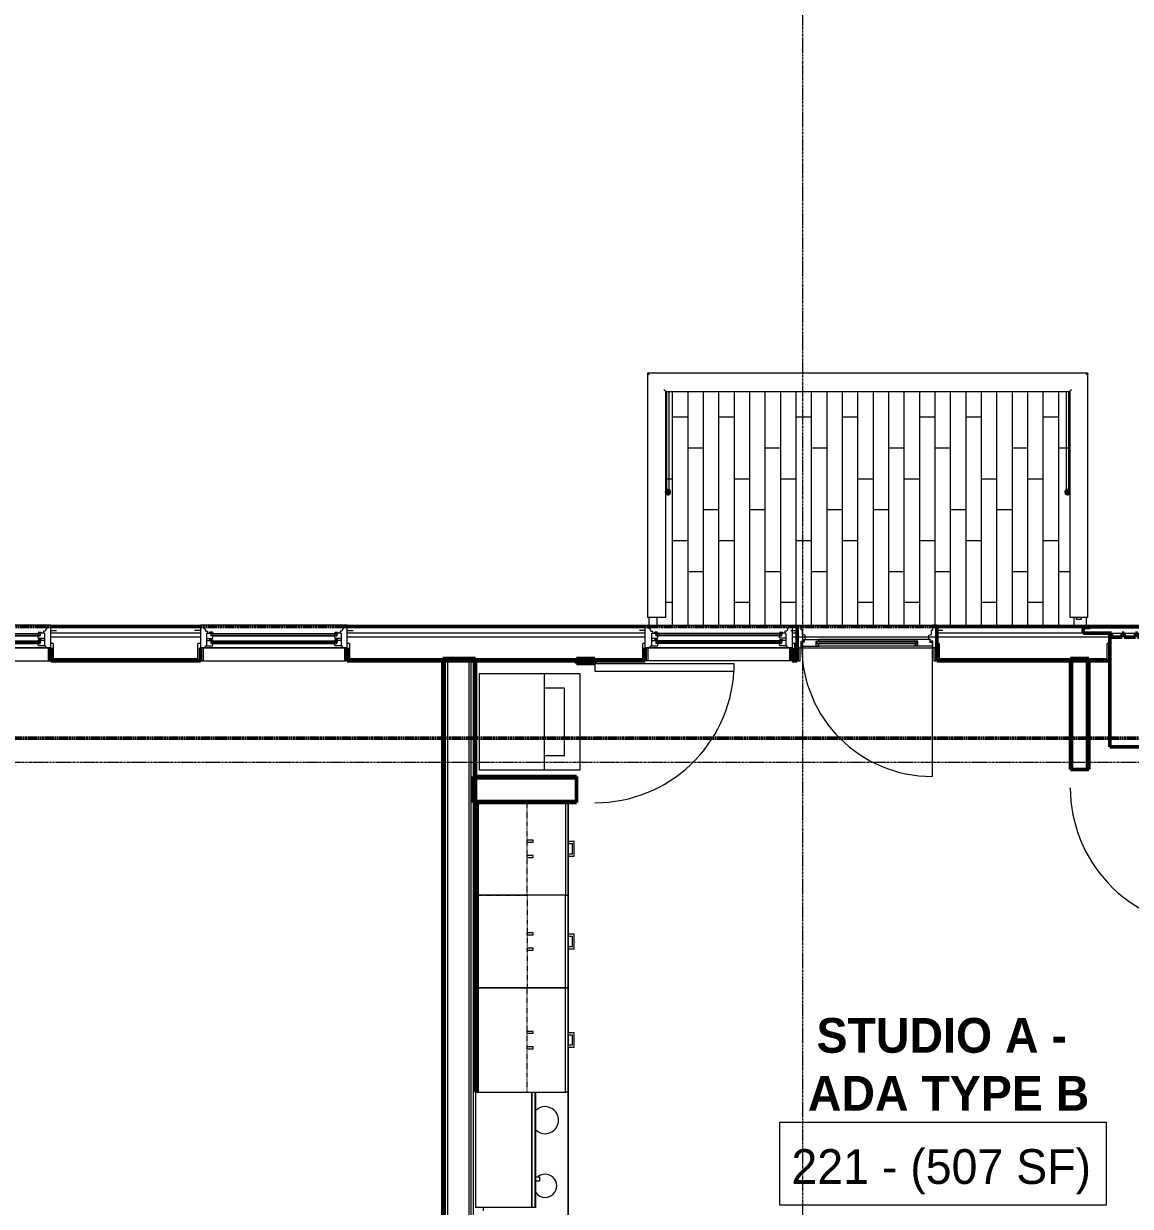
# Model space of a CAD drawing. Header units: inches. Extents: x -4218 to -1830, y 9767 to 12426.
# Drawn here: x -3029.1 to -2742.5, y 10701.2 to 11007.5 of the extents above; entities that cross this region are included whole.
import ezdxf

# ---------------------------------------------------------------- set-up
doc = ezdxf.new("R2010")
doc.units = ezdxf.units.IN
doc.header["$MEASUREMENT"] = 0
for name, pattern in [('Dash', [0.25, 0.125, -0.125]), ('Dash 1_16_', [0.125, 0.0625, -0.0625]), ('Grid Line 1_2_', [0.875, 0.5, -0.125, 0.125, -0.125])]:
    doc.linetypes.add(name, pattern=pattern)
for name, color, linetype, lineweight in [('0-1', 7, 'Continuous', 5), ('0-2', 252, 'Continuous', 9), ('A-AREA-IDEN', 2, 'Continuous', 9), ('A-DOOR-1', 10, 'Continuous', 9), ('A-DOOR-2', 50, 'Continuous', 20), ('A-DOOR-4', 31, 'Continuous', 9), ('A-DOOR-5', 31, 'Continuous', 20), ('A-DOOR-FRAM', 31, 'Continuous', 20), ('A-DOOR-FRAM-2', 31, 'Continuous', 9), ('A-DOOR-GLAZ', 31, 'Continuous', 9), ('A-FLOR-4', 192, 'Continuous', 9), ('A-FLOR-HRAL', 11, 'Continuous', 9), ('A-FLOR-PATT-1', 9, 'Continuous', 9), ('A-GENM', 5, 'Continuous', 9), ('A-GENM-6', 5, 'Continuous', 50), ('A-GLAZ-1', 151, 'Continuous', 9), ('A-GLAZ-2', 151, 'Continuous', 20), ('A-GLAZ-3', 151, 'Continuous', 50), ('A-WALL', 113, 'Continuous', 13), ('A-WALL-1', 7, 'Continuous', 50), ('A-WALL-2', 250, 'Continuous', 13), ('A-WALL-3', 253, 'Continuous', 9), ('A-WALL-4', 252, 'Continuous', 9), ('A-WALL-7', 113, 'Continuous', 9), ('A-WALL-8', 113, 'Continuous', 50), ('C-PROP-LINE-1', 91, 'Dash 1_16_', 50), ('I-WALL-1', 7, 'Continuous', 50), ('P-SANR-FIXT-1', 10, 'Continuous', 9), ('Q-CASE-1', 253, 'Continuous', 9), ('Q-CASE-2', 252, 'Continuous', 9), ('Q-CASE-3', 10, 'Continuous', 9), ('Q-CASE-4', 10, 'Dash', 9), ('Q-CASE-5', 254, 'Continuous', 9), ('Q-SPCQ-1', 10, 'Continuous', 9), ('S-GRID-1', 1, 'Grid Line 1_2_', 9)]:
    doc.layers.add(name, color=color, linetype=linetype, lineweight=lineweight)
doc.styles.add('Century Gothic', font='ufonts.com_century-gothic.ttf', dxfattribs={"height": 9})
doc.styles.add('Century Gothic_B', font='GOTHICB.TTF', dxfattribs={"height": 9})

# ---------------------------------------------------------------- blocks, each defined once
blk = doc.blocks.new('SWING - SINGLE - FLUSH - 36_ x 80_ - OFFSET PIVOT DOOR AT MAGIC PAK AND WASHER_DRYER-3199415-BACKGROUND - 2ND FLOOR')
at = {"layer": 'A-DOOR-1'}
blk.add_arc((18, -2.38), 36.07, 180, 266.8211, dxfattribs=at)
at = {"layer": 'A-DOOR-2'}
for p, q in [((16, -2.38), (16, -38.39)), ((18, -2.38), (16, -2.38)), ((18, -2.38), (18, -38.39)), ((18, -38.39), (16, -38.39))]:
    blk.add_line(p, q, dxfattribs=at)
blk = doc.blocks.new('Range - 24_ x 30_-V26-BACKGROUND - 2ND FLOOR')
at = {"layer": 'Q-SPCQ-1'}
blk.add_line((29.12, -22), (30, -22), dxfattribs=at)
for centre, radius, start, end in [((6.5, -6), 3.5, 360, 180), ((23.5, -6), 3, 0, 180), ((6.5, -6), 3.5, 180, 223.5728), ((6.5, -6), 3.5, 316.3809, 0), ((23.5, -6), 3, 180, 216.0867), ((23.5, -6), 3, 306.1227, 0), ((6.5, -6), 3.5, 261.0228, 278.9772)]:
    blk.add_arc(centre, radius, start, end, dxfattribs=at)
blk = doc.blocks.new('Stacked Washer and Dryer - 26_x25_ - Private-1372850-BACKGROUND - 2ND FLOOR')
at = {"layer": 'P-SANR-FIXT-1'}
for p, q in [((0, 12.5), (26, 12.5)), ((0, 12.5), (0, -12.5)), ((16.90625, -12.5), (16.90625, 12.5)), ((26, 12.5), (26, -12.5)), ((22.09375, 8.75), (16.90625, 8.75)), ((22.09375, -8.75), (22.09375, 8.75)), ((16.90625, -8.75), (22.09375, -8.75)), ((26, -12.5), (0, -12.5))]:
    blk.add_line(p, q, dxfattribs=at)
blk = doc.blocks.new('30quot_MicrowaveVent_11166 - 70cm miele oven-2804781-BACKGROUND - 2ND FLOOR')
at = {"layer": 'Q-CASE-3'}
for p, q in [((15.68, 15.6), (-14.2, 15.6)), ((-14.2, 15.39), (-14.2, 15.6)), ((-14.2, 14.61), (-14.2, 15.39)), ((15.68, 15.39), (-14.2, 15.39)), ((8.88, 16.6), (7.69, 16.6)), ((7.69, 15.63), (7.69, 16.55)), ((8.88, 16.55), (8.88, 15.63)), ((15.68, 15.6), (15.68, 15.39)), ((15.68, 15.39), (15.68, 14.61)), ((15.68, 14.61), (-14.2, 14.61)), ((-14.2, 0), (-14.2, 14.49)), ((-14.2, 14.49), (15.68, 14.49)), ((15.68, 14.49), (15.68, 0)), ((-14.2, 0), (15.68, 0))]:
    blk.add_line(p, q, dxfattribs=at)
blk = doc.blocks.new('Base Cabinet 3 Drawer 230 - Base Cabinet 3 Drawer 230 27_-V28-BACKGROUND - 2ND FLOOR')
at = {"layer": 'Q-CASE-1'}
for p, q in [((-0.64, 24), (-1.14, 24)), ((2.11, 24), (2.61, 24)), ((-12.76, 0.38), (-12.76, 0))]:
    blk.add_line(p, q, dxfattribs=at)
at = {"layer": 'Q-CASE-2'}
for p, q in [((-12.76, 24), (14.24, 24)), ((-12.76, 23.25), (-12.76, 24)), ((14.24, 23.25), (-12.76, 23.25)), ((-12.76, 23.25), (-12.76, 0.38)), ((-0.64, 24), (-1.14, 24)), ((2.11, 24), (2.61, 24)), ((14.24, 24), (14.24, 23.25)), ((14.24, 15.6), (14.24, 23.25)), ((14.24, 14.49), (14.24, 14.61))]:
    blk.add_line(p, q, dxfattribs=at)
at = {"layer": 'Q-CASE-3'}
for p, q in [((2.61, 25.5), (-1.14, 25.5)), ((-1.14, 25.5), (-1.14, 24)), ((-0.64, 24), (-0.64, 25)), ((-0.64, 25), (2.11, 25)), ((2.11, 25), (2.11, 24)), ((2.61, 24), (2.61, 25.5))]:
    blk.add_line(p, q, dxfattribs=at)
at = {"layer": 'Q-CASE-5'}
for p, q in [((-0.64, 24), (-1.14, 24)), ((2.11, 24), (2.61, 24)), ((-12.76, 0), (14.24, 0))]:
    blk.add_line(p, q, dxfattribs=at)
blk = doc.blocks.new('Base Cabinet 3 Drawer 230 - Base Cabinet 3 Drawer 230 24_-V23-BACKGROUND - 2ND FLOOR')
at = {"layer": 'Q-CASE-1'}
for p, q in [((-0.64, 24), (-1.14, 24)), ((2.11, 24), (2.61, 24)), ((-11.26, 0.37), (-11.26, 0)), ((12.74, 0), (12.74, 0.37))]:
    blk.add_line(p, q, dxfattribs=at)
at = {"layer": 'Q-CASE-2'}
for p, q in [((-11.26, 24), (12.74, 24)), ((-11.26, 23.25), (-11.26, 24)), ((12.74, 23.25), (-11.26, 23.25)), ((-11.26, 23.25), (-11.26, 0.37)), ((-0.64, 24), (-1.14, 24)), ((2.11, 24), (2.61, 24)), ((12.74, 24), (12.74, 23.25)), ((12.74, 0.37), (12.74, 23.25))]:
    blk.add_line(p, q, dxfattribs=at)
at = {"layer": 'Q-CASE-3'}
for p, q in [((2.61, 25.5), (-1.14, 25.5)), ((-1.14, 25.5), (-1.14, 24)), ((-0.64, 24), (-0.64, 25)), ((-0.64, 25), (2.11, 25)), ((2.11, 25), (2.11, 24)), ((2.61, 24), (2.61, 25.5))]:
    blk.add_line(p, q, dxfattribs=at)
at = {"layer": 'Q-CASE-5'}
for p, q in [((-0.64, 24), (-1.14, 24)), ((2.11, 24), (2.61, 24)), ((-11.26, 0), (12.74, 0))]:
    blk.add_line(p, q, dxfattribs=at)
blk = doc.blocks.new('Base Cabinet 3 Drawer 230 - Base Cabinet 3 Drawer 230 24_-V25-BACKGROUND - 2ND FLOOR')
at = {"layer": 'Q-CASE-1'}
for p, q in [((-11.26, -0.37), (-11.26, 0)), ((12.74, -0.37), (12.74, -23.25)), ((-1.14, -24), (-0.64, -24)), ((2.61, -24), (2.11, -24)), ((12.74, -24), (12.74, -23.25))]:
    blk.add_line(p, q, dxfattribs=at)
at = {"layer": 'Q-CASE-2'}
for p, q in [((-11.26, -23.25), (-11.26, -0.37)), ((-11.26, -23.25), (-11.26, -24)), ((12.74, -23.25), (-11.26, -23.25)), ((-11.26, -24), (12.74, -24)), ((-1.14, -24), (-0.64, -24)), ((2.61, -24), (2.11, -24))]:
    blk.add_line(p, q, dxfattribs=at)
at = {"layer": 'Q-CASE-3'}
for p, q in [((-1.14, -24), (-1.14, -25.5)), ((-0.64, -25), (-0.64, -24)), ((2.11, -24), (2.11, -25)), ((2.61, -25.5), (2.61, -24)), ((-1.14, -25.5), (2.61, -25.5)), ((2.11, -25), (-0.64, -25))]:
    blk.add_line(p, q, dxfattribs=at)
at = {"layer": 'Q-CASE-5'}
for p, q in [((-11.26, 0), (12.74, 0)), ((12.74, 0), (12.74, -0.37)), ((-1.14, -24), (-0.64, -24)), ((2.61, -24), (2.11, -24))]:
    blk.add_line(p, q, dxfattribs=at)
blk = doc.blocks.new('300 Series Wall Hung Cabinet_302 - 27_ X 24_-2768166-BACKGROUND - 2ND FLOOR')
at = {"layer": 'Q-CASE-3'}
for p, q in [((-2.25, -13.19), (-1.76, -13.19)), ((-2.25, -13.19), (-2.25, -14.69)), ((-2.25, -14.69), (-1.76, -14.69)), ((-1.76, -14.69), (-1.76, -13.19)), ((1.75, -13.19), (2.24, -13.19)), ((1.75, -13.19), (1.75, -14.69)), ((1.75, -14.69), (2.24, -14.69)), ((2.24, -14.69), (2.24, -13.19))]:
    blk.add_line(p, q, dxfattribs=at)
at = {"layer": 'Q-CASE-4'}
for p, q in [((13.5, -0.19), (-13.5, -0.19)), ((-13.5, -0.19), (-13.5, -13.19)), ((13.5, -13.19), (13.5, -0.19)), ((-13.5, -13.19), (13.5, -13.19))]:
    blk.add_line(p, q, dxfattribs=at)
blk = doc.blocks.new('300 Series Wall Hung Cabinet_302 - 24_ X 24_-2590484-BACKGROUND - 2ND FLOOR')
at = {"layer": 'Q-CASE-3'}
for p, q in [((-1.76, 14.69), (-2.25, 14.69)), ((-2.25, 14.69), (-2.25, 13.19)), ((-1.76, 13.19), (-2.25, 13.19)), ((-1.76, 13.19), (-1.76, 14.69)), ((2.24, 14.69), (1.75, 14.69)), ((1.75, 14.69), (1.75, 13.19)), ((2.24, 13.19), (1.75, 13.19)), ((2.24, 13.19), (2.24, 14.69))]:
    blk.add_line(p, q, dxfattribs=at)
at = {"layer": 'Q-CASE-4'}
for p, q in [((-12, 0.19), (-12, 13.19)), ((-12, 13.19), (12, 13.19)), ((12, 13.19), (12, 0.19)), ((12, 0.19), (-12, 0.19))]:
    blk.add_line(p, q, dxfattribs=at)
blk = doc.blocks.new('300 Series Wall Hung Cabinet_302 - 24_ X 24_-2588623-BACKGROUND - 2ND FLOOR')
at = {"layer": 'Q-CASE-3'}
for p, q in [((-2.25, -13.19), (-1.76, -13.19)), ((-2.25, -13.19), (-2.25, -14.69)), ((-2.25, -14.69), (-1.76, -14.69)), ((-1.76, -14.69), (-1.76, -13.19)), ((1.75, -13.19), (2.24, -13.19)), ((1.75, -13.19), (1.75, -14.69)), ((1.75, -14.69), (2.24, -14.69)), ((2.24, -14.69), (2.24, -13.19))]:
    blk.add_line(p, q, dxfattribs=at)
at = {"layer": 'Q-CASE-4'}
for p, q in [((12, -0.19), (-12, -0.19)), ((-12, -0.19), (-12, -13.19)), ((12, -13.19), (12, -0.19)), ((-12, -13.19), (12, -13.19))]:
    blk.add_line(p, q, dxfattribs=at)
blk = doc.blocks.new('CTR - 1st Phase - Unit Layouts_rvt-1-BACKGROUND - 2ND FLOOR')
at = {"layer": 'A-WALL-1'}
for p, q in [((-2885.95, 10843.13), (-2885.95, 10841.8)), ((-2885.32, 10843.13), (-2885.95, 10843.13)), ((-2881.82, 10843.13), (-2885.32, 10843.13)), ((-2881.2, 10843.13), (-2881.82, 10843.13)), ((-2881.2, 10841.8), (-2881.2, 10843.13)), ((-2758, 10843.13), (-2758, 10814.39)), ((-2757.37, 10843.13), (-2758, 10843.13)), ((-2753.87, 10843.13), (-2757.37, 10843.13)), ((-2753.25, 10843.13), (-2753.87, 10843.13)), ((-2753.25, 10814.39), (-2753.25, 10843.13)), ((-2885.95, 10841.8), (-2881.2, 10841.8)), ((-2885.95, 10812.55), (-2912.7, 10812.55)), ((-2912.7, 10812.55), (-2912.7, 10805.8)), ((-2885.95, 10805.8), (-2885.95, 10812.55)), ((-2758, 10814.39), (-2753.25, 10814.39)), ((-2912.7, 10805.8), (-2885.95, 10805.8)), ((-2911.7, 10805.8), (-2912.07, 10805.8)), ((-2912.07, 10805.8), (-2912.07, 10730.8)), ((-2911.7, 10730.8), (-2911.7, 10805.8))]:
    blk.add_line(p, q, dxfattribs=at)
at = {"layer": 'A-WALL-2'}
for p, q in [((-2885.32, 10841.8), (-2885.32, 10842.51)), ((-2881.82, 10842.51), (-2885.32, 10842.51)), ((-2881.82, 10841.8), (-2881.82, 10842.51)), ((-2757.37, 10814.39), (-2757.37, 10842.51)), ((-2753.87, 10842.51), (-2757.37, 10842.51)), ((-2753.87, 10814.39), (-2753.87, 10842.51)), ((-2912.7, 10811.92), (-2885.95, 10811.92)), ((-2912.7, 10806.42), (-2885.95, 10806.42))]:
    blk.add_line(p, q, dxfattribs=at)
at = {"layer": 'A-WALL-3'}
for q in [(-2911.7, 10805.8), (-2912.07, 10730.8)]:
    blk.add_line((-2912.07, 10805.8), q, dxfattribs=at)
at = {"layer": 'A-WALL-4'}
blk.add_line((-2911.7, 10730.8), (-2911.7, 10805.8), dxfattribs=at)
at = {"layer": 'A-WALL-7'}
for p, q in [((-2912.07, 10805.8), (-2912.07, 10730.8)), ((-2911.7, 10805.8), (-2912.07, 10805.8)), ((-2912.07, 10730.8), (-2912.07, 10805.8)), ((-2912.07, 10805.8), (-2911.7, 10805.8)), ((-2888.07, 10805.8), (-2911.7, 10805.8)), ((-2911.7, 10805.8), (-2888.07, 10805.8)), ((-2888.07, 10675.54), (-2888.07, 10805.8)), ((-2888.07, 10805.8), (-2888.07, 10675.54))]:
    blk.add_line(p, q, dxfattribs=at)
at = {"layer": '0-2'}
for name, p in [('Stacked Washer and Dryer - 26_x25_ - Private-1372850-BACKGROUND - 2ND FLOOR', (-2911.11, 10826.7)), ('SWING - SINGLE - FLUSH - 36_ x 80_ - OFFSET PIVOT DOOR AT MAGIC PAK AND WASHER_DRYER-3199415-BACKGROUND - 2ND FLOOR', (-2740, 10812.02))]:
    blk.add_blockref(name, p, dxfattribs=at)
for name, p, rotation in [('SWING - SINGLE - FLUSH - 36_ x 80_ - OFFSET PIVOT DOOR AT MAGIC PAK AND WASHER_DRYER-3199415-BACKGROUND - 2ND FLOOR', (-2883.57, 10823.8), 90.00000000000743), ('Base Cabinet 3 Drawer 230 - Base Cabinet 3 Drawer 230 24_-V25-BACKGROUND - 2ND FLOOR', (-2912.07, 10793.06), 89.99999999991587), ('300 Series Wall Hung Cabinet_302 - 24_ X 24_-2588623-BACKGROUND - 2ND FLOOR', (-2911.89, 10793.8), 89.99999999996126), ('Base Cabinet 3 Drawer 230 - Base Cabinet 3 Drawer 230 24_-V23-BACKGROUND - 2ND FLOOR', (-2912.07, 10770.54), 270.0000000000055), ('300 Series Wall Hung Cabinet_302 - 24_ X 24_-2590484-BACKGROUND - 2ND FLOOR', (-2911.89, 10769.8), 269.9999999999612), ('Base Cabinet 3 Drawer 230 - Base Cabinet 3 Drawer 230 27_-V28-BACKGROUND - 2ND FLOOR', (-2912.07, 10745.04), 270.0000000000055), ('300 Series Wall Hung Cabinet_302 - 27_ X 24_-2768166-BACKGROUND - 2ND FLOOR', (-2911.89, 10744.3), 89.99999999996126), ('30quot_MicrowaveVent_11166 - 70cm miele oven-2804781-BACKGROUND - 2ND FLOOR', (-2912.07, 10716.59), 269.99999999996), ('Range - 24_ x 30_-V26-BACKGROUND - 2ND FLOOR', (-2888.07, 10730.04), 270.0000000000228)]:
    blk.add_blockref(name, p, dxfattribs=dict(at, rotation=rotation))
blk = doc.blocks.new('CTR - 1st Phase - Common Walls_rvt-1-BACKGROUND - 2ND FLOOR')
at = {"layer": 'A-WALL-2'}
for p, q in [((-2919.95, 10843.14), (-2919.95, 10458.16)), ((-2919.32, 10843.14), (-2919.32, 10458.16)), ((-2913.82, 10843.14), (-2913.82, 10458.16)), ((-2913.32, 10843.14), (-2913.32, 10458.16)), ((-2912.7, 10843.14), (-2912.7, 10458.16))]:
    blk.add_line(p, q, dxfattribs=at)
at = {"layer": 'I-WALL-1'}
for p, q in [((-2912.07, 10843.14), (-2920.57, 10843.14)), ((-2920.57, 10843.14), (-2920.57, 10525.42)), ((-2912.07, 10730.8), (-2912.07, 10843.14))]:
    blk.add_line(p, q, dxfattribs=at)
blk = doc.blocks.new('Door-Inswing-Andersen-400_Series-Single - 3_ 0-1_8_ x custom height - 2ND FLOOR-V178-BACKGROUND - 2ND FLOOR')
at = {"layer": 'A-DOOR-4'}
blk.add_line((16.87, -0.66), (16.87, -34.41), dxfattribs=at)
blk.add_arc((16.87, -0.66), 33.75, 180, 270, dxfattribs=at)
at = {"layer": 'A-DOOR-5'}
for p, q in [((-16.26, 0.42), (-16.87, 0.41)), ((-16.87, 0.41), (-16.87, -0.66)), ((-16.26, 1.06), (-16.26, 0.42)), ((-16.26, 1.06), (-12.44, 1.06)), ((-13.19, 0.66), (-12.44, 0.66)), ((-13.19, -0.66), (-13.19, 0.66)), ((-12.44, 0.75), (-12.47, 1.06)), ((12.44, 1.06), (-12.44, 1.06)), ((-12.44, 0.66), (-12.44, 0.75)), ((16.26, 1.06), (12.44, 1.06)), ((12.44, 0.75), (12.47, 1.06)), ((12.44, 0.66), (12.44, 0.75)), ((13.19, 0.66), (12.44, 0.66)), ((13.19, -0.66), (13.19, 0.66)), ((16.26, 1.06), (16.26, 0.42)), ((16.26, 0.42), (16.87, 0.41)), ((16.87, 0.41), (16.87, -0.66)), ((-16.87, -0.66), (-12.44, -0.66)), ((-12.44, -0.09), (-13.19, -0.09)), ((-13.19, -0.59), (-12.67, -0.59)), ((-13.19, -0.66), (-13.19, -0.59)), ((-12.67, -0.59), (-12.47, -0.34)), ((-12.47, -0.34), (-12.44, -0.16)), ((-12.44, -0.16), (-12.44, -0.09)), ((12.44, -0.66), (-12.44, -0.66)), ((12.44, -0.09), (13.19, -0.09)), ((12.44, -0.16), (12.44, -0.09)), ((12.47, -0.34), (12.44, -0.16)), ((16.87, -0.66), (12.44, -0.66)), ((12.67, -0.59), (12.47, -0.34)), ((13.19, -0.59), (12.67, -0.59)), ((13.19, -0.66), (13.19, -0.59))]:
    blk.add_line(p, q, dxfattribs=at)
at = {"layer": 'A-DOOR-FRAM'}
for p, q in [((-19.69, 3.44), (-18.06, 3.44)), ((-18.06, 4.8), (-18.06, 4.44)), ((-18.06, 4.75), (-18.06, -1.13)), ((-18.06, 4.75), (-17.03, 4.75)), ((-18.06, 4.44), (-18.06, -1.13)), ((-17.03, 3.63), (-17.03, 4.75)), ((-16.69, 3.39), (-17.03, 3.63)), ((-16.69, 2.39), (-16.69, 3.39)), ((16.69, 3.39), (17.03, 3.63)), ((16.69, 2.39), (16.69, 3.39)), ((17.03, 3.63), (17.03, 4.75)), ((18.06, 4.75), (17.03, 4.75)), ((18.06, 4.44), (18.06, 4.8)), ((18.06, 4.75), (18.06, -1.13)), ((18.06, -1.13), (18.06, 4.44)), ((19.69, 3.44), (18.06, 3.44)), ((-17.03, 0.66), (-16.45, 0.66)), ((-17.03, -1.13), (-17.03, 0.66)), ((-16, 2.23), (-16.69, 2.39)), ((-16.45, 0.66), (-16.45, 1.09)), ((-16.45, 1.09), (-16, 1.09)), ((-16, 1.09), (-16, 2.23)), ((16, 2.23), (16.69, 2.39)), ((16, 1.09), (16, 2.23)), ((16.45, 1.09), (16, 1.09)), ((16.45, 0.66), (16.45, 1.09)), ((17.03, 0.66), (16.45, 0.66)), ((17.03, -1.13), (17.03, 0.66)), ((-18.06, -1.13), (-17.94, -1.13)), ((-17.69, -1.13), (-18.06, -1.13)), ((-18.06, -1.13), (-17.03, -1.13)), ((-17.31, -1.13), (17.31, -1.13)), ((18.06, -1.13), (17.03, -1.13)), ((17.94, -1.13), (18.06, -1.13))]:
    blk.add_line(p, q, dxfattribs=at)
at = {"layer": 'A-DOOR-FRAM-2'}
for p, q in [((-17.31, -1.13), (-17.94, -1.13)), ((-17.94, -1.13), (-17.94, -4.44)), ((-17.31, -4.44), (-17.31, -1.13)), ((17.94, -1.13), (17.31, -1.13)), ((17.31, -1.13), (17.31, -4.44)), ((17.94, -4.44), (17.94, -1.13)), ((-17.94, -4.44), (-17.31, -4.44)), ((17.31, -4.44), (17.94, -4.44))]:
    blk.add_line(p, q, dxfattribs=at)
at = {"layer": 'A-DOOR-GLAZ'}
for p, q in [((-12.44, 0.5), (-13.19, 0.5)), ((-13.19, 0.06), (-12.44, 0.06)), ((-12.98, 0.5), (-12.98, 0.06)), ((12.44, 0.66), (-12.44, 0.66)), ((12.44, 0.5), (-12.44, 0.5)), ((12.44, 0.06), (-12.44, 0.06)), ((12.44, 0.5), (13.19, 0.5)), ((13.19, 0.06), (12.44, 0.06)), ((12.98, 0.5), (12.98, 0.06)), ((12.44, -0.09), (-12.44, -0.09))]:
    blk.add_line(p, q, dxfattribs=at)
blk = doc.blocks.new('Window-Double_Hung-Andersen-400_Series-Tilt_Wash - DOUBLE HUNG - REVERSE COTTAGE - 2ND FLOOR-2888385-BACKGROUND - 2ND FLOOR')
at = {"layer": 'A-GLAZ-1'}
for p, q in [((-16.29, 2.5), (-15.7, 2.5)), ((-16.29, 2.12), (-15.7, 2.12)), ((-16.29, 0.56), (-15.7, 0.56)), ((-16.29, 0.19), (-15.7, 0.19)), ((-15.82, 2.5), (-15.82, 2.12)), ((-15.82, 0.56), (-15.82, 0.19)), ((-15.7, 2.62), (15.7, 2.62)), ((-15.7, 2.5), (15.7, 2.5)), ((-15.7, 2.12), (15.7, 2.12)), ((-15.7, 2), (15.7, 2)), ((-15.7, 0.69), (15.7, 0.69)), ((-15.7, 0.56), (15.7, 0.56)), ((-15.7, 0.19), (15.7, 0.19)), ((-15.7, 0.06), (15.7, 0.06)), ((16.29, 2.5), (15.7, 2.5)), ((16.29, 2.12), (15.7, 2.12)), ((16.29, 0.56), (15.7, 0.56)), ((16.29, 0.19), (15.7, 0.19)), ((15.82, 2.5), (15.82, 2.12)), ((15.82, 0.56), (15.82, 0.19)), ((-19.01, -3.94), (-19.01, -2.44)), ((-19.01, -2.44), (-18.95, -2.44)), ((18.95, -1.06), (-18.95, -1.06)), ((-18.95, -1.06), (-18.95, -4.44)), ((-18.32, -1.06), (-18.32, -4.44)), ((18.32, -1.06), (18.32, -4.44)), ((18.95, -4.44), (18.95, -1.06)), ((18.95, -2.44), (19.01, -2.44)), ((19.01, -2.44), (19.01, -3.94)), ((-18.95, -3.94), (-19.01, -3.94)), ((-18.95, -4.44), (18.95, -4.44)), ((19.01, -3.94), (18.95, -3.94))]:
    blk.add_line(p, q, dxfattribs=at)
at = {"layer": 'A-GLAZ-2'}
for p, q in [((-19.01, 3.44), (-20.51, 3.44)), ((19.01, 4.81), (-19.01, 4.81)), ((-19.01, 4.81), (-19.01, -1.06)), ((-18.2, 4.81), (-18.2, 4)), ((-18.2, 4), (-17.92, 4)), ((-17.92, 4), (-17.61, 3.19)), ((-17.61, 3.19), (-17.14, 3.19)), ((-17.14, 3.19), (-17.14, 2.75)), ((17.14, 3.19), (17.14, 2.75)), ((17.61, 3.19), (17.14, 3.19)), ((17.92, 4), (17.61, 3.19)), ((18.2, 4), (17.92, 4)), ((18.2, 4.81), (18.2, 4)), ((19.01, -1.06), (19.01, 4.81)), ((19.01, 3.44), (20.51, 3.44)), ((-17.42, 2.75), (-16.57, 2.75)), ((-17.42, 2.75), (-17.42, -0.56)), ((-17.42, 1.37), (-15.86, 1.37)), ((-17.42, 0.81), (-16.57, 0.81)), ((-15.86, 2.97), (-16.57, 2.97)), ((-16.57, 2.62), (-16.57, 2.97)), ((-15.7, 2.62), (-16.57, 2.62)), ((-15.86, 1.03), (-16.57, 1.03)), ((-16.57, 0.69), (-16.57, 1.03)), ((-15.7, 0.69), (-16.57, 0.69)), ((-16.29, 2.62), (-16.29, 2)), ((-15.7, 2), (-16.29, 2)), ((-16.29, 0.69), (-16.29, 0.06)), ((-15.7, 0.06), (-16.29, 0.06)), ((-15.86, 2.97), (-15.7, 2.62)), ((-15.86, 1.37), (-15.7, 2)), ((-15.86, 1.03), (-15.7, 0.69)), ((-15.86, -0.56), (-15.7, 0.06)), ((15.86, 2.97), (15.7, 2.62)), ((15.7, 2.62), (16.57, 2.62)), ((15.7, 2), (16.29, 2)), ((15.86, 1.37), (15.7, 2)), ((15.86, 1.03), (15.7, 0.69)), ((15.7, 0.69), (16.57, 0.69)), ((15.7, 0.06), (16.29, 0.06)), ((15.86, -0.56), (15.7, 0.06)), ((15.86, 2.97), (16.57, 2.97)), ((17.42, 1.37), (15.86, 1.37)), ((15.86, 1.03), (16.57, 1.03)), ((16.29, 2.62), (16.29, 2)), ((16.29, 0.69), (16.29, 0.06)), ((16.57, 2.62), (16.57, 2.97)), ((17.42, 2.75), (16.57, 2.75)), ((16.57, 0.69), (16.57, 1.03)), ((17.42, 0.81), (16.57, 0.81)), ((17.42, 2.75), (17.42, -0.56)), ((-19.01, -1.06), (19.01, -1.06)), ((-17.67, -0.78), (-18, -1.06)), ((-17.67, -0.78), (-17.67, -0.56)), ((-17.67, -0.56), (-15.86, -0.56)), ((17.67, -0.56), (15.86, -0.56)), ((17.67, -0.78), (17.67, -0.56)), ((17.67, -0.78), (18, -1.06))]:
    blk.add_line(p, q, dxfattribs=at)
blk = doc.blocks.new('Window-Double_Hung-Andersen-400_Series-Tilt_Wash - DOUBLE HUNG - REVERSE COTTAGE - 2ND FLOOR-2888466-BACKGROUND - 2ND FLOOR')
at = {"layer": 'A-GLAZ-1'}
for p, q in [((-19.01, 2.44), (-19.01, 3.94)), ((-19.01, 3.94), (-18.95, 3.94)), ((-18.95, 4.44), (18.95, 4.44)), ((-18.95, 1.06), (-18.95, 4.44)), ((-18.32, 1.06), (-18.32, 4.44)), ((18.32, 1.06), (18.32, 4.44)), ((18.95, 4.44), (18.95, 1.06)), ((18.95, 3.94), (19.01, 3.94)), ((19.01, 3.94), (19.01, 2.44)), ((-18.95, 2.44), (-19.01, 2.44)), ((18.95, 1.06), (-18.95, 1.06)), ((19.01, 2.44), (18.95, 2.44)), ((-16.29, -0.19), (-15.7, -0.19)), ((-16.29, -0.56), (-15.7, -0.56)), ((-16.29, -2.13), (-15.7, -2.13)), ((-16.29, -2.5), (-15.7, -2.5)), ((-15.82, -0.56), (-15.82, -0.19)), ((-15.82, -2.5), (-15.82, -2.13)), ((-15.7, -0.06), (15.7, -0.06)), ((-15.7, -0.19), (15.7, -0.19)), ((-15.7, -0.56), (15.7, -0.56)), ((-15.7, -0.69), (15.7, -0.69)), ((-15.7, -2), (15.7, -2)), ((-15.7, -2.13), (15.7, -2.13)), ((-15.7, -2.5), (15.7, -2.5)), ((-15.7, -2.63), (15.7, -2.63)), ((16.29, -0.19), (15.7, -0.19)), ((16.29, -0.56), (15.7, -0.56)), ((16.29, -2.13), (15.7, -2.13)), ((16.29, -2.5), (15.7, -2.5)), ((15.82, -0.56), (15.82, -0.19)), ((15.82, -2.5), (15.82, -2.13))]:
    blk.add_line(p, q, dxfattribs=at)
at = {"layer": 'A-GLAZ-2'}
for p, q in [((-19.01, 1.06), (19.01, 1.06)), ((-19.01, -4.81), (-19.01, 1.06)), ((-17.67, 0.78), (-18, 1.06)), ((-17.67, 0.78), (-17.67, 0.56)), ((-17.67, 0.56), (-15.86, 0.56)), ((-17.42, -2.75), (-17.42, 0.56)), ((-15.86, 0.56), (-15.7, -0.06)), ((15.86, 0.56), (15.7, -0.06)), ((17.67, 0.56), (15.86, 0.56)), ((17.42, -2.75), (17.42, 0.56)), ((17.67, 0.78), (18, 1.06)), ((17.67, 0.78), (17.67, 0.56)), ((19.01, 1.06), (19.01, -4.81)), ((-17.42, -0.81), (-16.57, -0.81)), ((-17.42, -1.38), (-15.86, -1.38)), ((-17.42, -2.75), (-16.57, -2.75)), ((-17.14, -3.19), (-17.14, -2.75)), ((-16.57, -0.69), (-16.57, -1.03)), ((-15.7, -0.69), (-16.57, -0.69)), ((-15.86, -1.03), (-16.57, -1.03)), ((-16.57, -2.63), (-16.57, -2.97)), ((-15.7, -2.63), (-16.57, -2.63)), ((-15.86, -2.97), (-16.57, -2.97)), ((-16.29, -0.69), (-16.29, -0.06)), ((-15.7, -0.06), (-16.29, -0.06)), ((-16.29, -2.63), (-16.29, -2)), ((-15.7, -2), (-16.29, -2)), ((-15.86, -1.03), (-15.7, -0.69)), ((-15.86, -1.38), (-15.7, -2)), ((-15.86, -2.97), (-15.7, -2.63)), ((15.7, -0.06), (16.29, -0.06)), ((15.86, -1.03), (15.7, -0.69)), ((15.7, -0.69), (16.57, -0.69)), ((15.86, -1.38), (15.7, -2)), ((15.7, -2), (16.29, -2)), ((15.86, -2.97), (15.7, -2.63)), ((15.7, -2.63), (16.57, -2.63)), ((15.86, -1.03), (16.57, -1.03)), ((17.42, -1.38), (15.86, -1.38)), ((15.86, -2.97), (16.57, -2.97)), ((16.29, -0.69), (16.29, -0.06)), ((16.29, -2.63), (16.29, -2)), ((16.57, -0.69), (16.57, -1.03)), ((17.42, -0.81), (16.57, -0.81)), ((16.57, -2.63), (16.57, -2.97)), ((17.42, -2.75), (16.57, -2.75)), ((17.14, -3.19), (17.14, -2.75)), ((-19.01, -3.44), (-20.51, -3.44)), ((19.01, -4.81), (-19.01, -4.81)), ((-18.2, -4), (-17.92, -4)), ((-18.2, -4.81), (-18.2, -4)), ((-17.92, -4), (-17.61, -3.19)), ((-17.61, -3.19), (-17.14, -3.19)), ((17.61, -3.19), (17.14, -3.19)), ((17.92, -4), (17.61, -3.19)), ((18.2, -4), (17.92, -4)), ((18.2, -4.81), (18.2, -4)), ((19.01, -3.44), (20.51, -3.44))]:
    blk.add_line(p, q, dxfattribs=at)
blk = doc.blocks.new('V-Series_EWC4_SPVU_RFA_2015 - 2ND AND 3RD FLOOR-2226480-BACKGROUND - 2ND FLOOR')
at = {"layer": 'A-GENM'}
for p, q in [((-3858.97, 11732.03), (-3858.97, 11734.83)), ((-3858.97, 11728.55), (-3858.97, 11731.53)), ((-3858.97, 11725.06), (-3858.97, 11728.05)), ((-3858.97, 11721.58), (-3858.97, 11724.56)), ((-3858.97, 11718.09), (-3858.97, 11721.08)), ((-3858.97, 11714.61), (-3858.97, 11717.59)), ((-3858.97, 11711.12), (-3858.97, 11714.11)), ((-3858.97, 11707.83), (-3858.97, 11710.62))]:
    blk.add_line(p, q, dxfattribs=at)
at = {"layer": 'A-GENM-6'}
for p, q in [((-3829.54, 11735.26), (-3858.97, 11735.26)), ((-3858.97, 11735.26), (-3858.97, 11734.83)), ((-3858.97, 11734.83), (-3857.97, 11734.83)), ((-3857.97, 11734.83), (-3857.97, 11732.03)), ((-3829.54, 11707.39), (-3829.54, 11735.26)), ((-3857.97, 11732.03), (-3858.97, 11732.03)), ((-3858.97, 11732.03), (-3858.97, 11731.53)), ((-3858.97, 11731.53), (-3857.97, 11731.53)), ((-3857.97, 11731.53), (-3857.97, 11728.55)), ((-3857.97, 11728.55), (-3858.97, 11728.55)), ((-3858.97, 11728.55), (-3858.97, 11728.05)), ((-3858.97, 11728.05), (-3857.97, 11728.05)), ((-3857.97, 11728.05), (-3857.97, 11725.06)), ((-3857.97, 11725.06), (-3858.97, 11725.06)), ((-3858.97, 11725.06), (-3858.97, 11724.56)), ((-3858.97, 11724.56), (-3857.97, 11724.56)), ((-3857.97, 11724.56), (-3857.97, 11721.58)), ((-3857.97, 11721.58), (-3858.97, 11721.58)), ((-3858.97, 11721.58), (-3858.97, 11721.08)), ((-3858.97, 11721.08), (-3857.97, 11721.08)), ((-3857.97, 11721.08), (-3857.97, 11718.09)), ((-3857.97, 11718.09), (-3858.97, 11718.09)), ((-3858.97, 11718.09), (-3858.97, 11717.59)), ((-3858.97, 11717.59), (-3857.97, 11717.59)), ((-3857.97, 11717.59), (-3857.97, 11714.61)), ((-3857.97, 11714.61), (-3858.97, 11714.61)), ((-3858.97, 11714.61), (-3858.97, 11714.11)), ((-3858.97, 11714.11), (-3857.97, 11714.11)), ((-3857.97, 11714.11), (-3857.97, 11711.12)), ((-3857.97, 11711.12), (-3858.97, 11711.12)), ((-3858.97, 11711.12), (-3858.97, 11710.62)), ((-3858.97, 11710.62), (-3857.97, 11710.62)), ((-3857.97, 11710.62), (-3857.97, 11707.83)), ((-3857.97, 11707.83), (-3858.97, 11707.83)), ((-3858.97, 11707.83), (-3858.97, 11707.39)), ((-3858.97, 11707.39), (-3829.54, 11707.39))]:
    blk.add_line(p, q, dxfattribs=at)
blk = doc.blocks.new('Railing - Baluster_01-2700443-BACKGROUND - 2ND FLOOR')
at = {"layer": 'A-FLOR-HRAL'}
for p, q in [((-0.59, 1.18), (0.59, 1.18)), ((-0.59, 0.59), (-0.59, 1.18)), ((0.59, 1.18), (0.59, 0.59))]:
    blk.add_line(p, q, dxfattribs=at)
blk = doc.blocks.new('Railing - Railing-2700268-BACKGROUND - 2ND FLOOR')
at = {"layer": 'A-FLOR-HRAL'}
for p, q in [((-2753.5, 10917), (-2867.55, 10917)), ((-2867.55, 10917), (-2867.55, 10853.75)), ((-2753.5, 10853.75), (-2753.5, 10917)), ((-2862.82, 10912.28), (-2758.22, 10912.28)), ((-2862.82, 10853.75), (-2862.82, 10912.28)), ((-2758.22, 10912.28), (-2758.22, 10853.75)), ((-2867.08, 10853.75), (-2867.55, 10853.75)), ((-2863.3, 10853.75), (-2867.08, 10853.75)), ((-2862.82, 10853.75), (-2863.3, 10853.75)), ((-2757.75, 10853.75), (-2758.22, 10853.75)), ((-2753.97, 10853.75), (-2757.75, 10853.75)), ((-2753.5, 10853.75), (-2753.97, 10853.75))]:
    blk.add_line(p, q, dxfattribs=at)
for points, knots in [([(-2867.55, 10917), (-2867.55, 10917), (-2867.54, 10916.99), (-2867.51, 10916.97), (-2867.49, 10916.94), (-2867.46, 10916.91), (-2867.43, 10916.88), (-2867.4, 10916.86), (-2867.36, 10916.82), (-2867.32, 10916.77), (-2867.28, 10916.74), (-2867.25, 10916.7), (-2867.18, 10916.63), (-2867.12, 10916.57), (-2867.08, 10916.53)], [0, 0, 0, 0, 0.166667, 0.25, 0.333333, 0.416667, 0.458333, 0.5, 0.583333, 0.666667, 0.708333, 0.75, 0.833333, 1, 1, 1, 1]), ([(-2753.5, 10917), (-2753.5, 10917), (-2753.51, 10916.99), (-2753.53, 10916.97), (-2753.56, 10916.94), (-2753.59, 10916.91), (-2753.62, 10916.88), (-2753.64, 10916.86), (-2753.68, 10916.82), (-2753.73, 10916.77), (-2753.76, 10916.74), (-2753.8, 10916.7), (-2753.87, 10916.63), (-2753.93, 10916.57), (-2753.97, 10916.53)], [0, 0, 0, 0, 0.166667, 0.25, 0.333333, 0.416667, 0.458333, 0.5, 0.583333, 0.666667, 0.708333, 0.75, 0.833333, 1, 1, 1, 1]), ([(-2863.3, 10912.75), (-2863.25, 10912.71), (-2863.19, 10912.65), (-2863.11, 10912.57), (-2863.07, 10912.52), (-2863.03, 10912.49), (-2863, 10912.45), (-2862.97, 10912.42), (-2862.94, 10912.39), (-2862.91, 10912.37), (-2862.89, 10912.34), (-2862.86, 10912.31), (-2862.83, 10912.29), (-2862.82, 10912.28), (-2862.82, 10912.28)], [0, 0, 0, 0, 0.166667, 0.25, 0.333333, 0.375, 0.416667, 0.5, 0.541667, 0.583333, 0.666667, 0.75, 0.833333, 1, 1, 1, 1]), ([(-2757.75, 10912.75), (-2757.79, 10912.71), (-2757.85, 10912.65), (-2757.93, 10912.57), (-2757.98, 10912.52), (-2758.01, 10912.49), (-2758.05, 10912.45), (-2758.08, 10912.42), (-2758.11, 10912.39), (-2758.13, 10912.37), (-2758.16, 10912.34), (-2758.19, 10912.31), (-2758.21, 10912.29), (-2758.22, 10912.28), (-2758.22, 10912.28)], [0, 0, 0, 0, 0.166667, 0.25, 0.333333, 0.375, 0.416667, 0.5, 0.541667, 0.583333, 0.666667, 0.75, 0.833333, 1, 1, 1, 1])]:
    blk.add_open_spline(points, degree=3, knots=knots, dxfattribs=at)
at = {"rotation": 180}
blk.add_blockref('Railing - Baluster_01-2700443-BACKGROUND - 2ND FLOOR', (-2755.86, 10854.34), dxfattribs=at)
blk = doc.blocks.new('Walls 27 - Walls 1-2568288-BACKGROUND - 2ND FLOOR')
at = {"layer": 'A-WALL-7'}
for p, q in [((-2759.16, 10912.28), (-2759.16, 10886.18)), ((-2758.41, 10886.18), (-2758.41, 10912.28))]:
    blk.add_line(p, q, dxfattribs=at)
at = {"layer": 'A-WALL-8', "flags": 128}
for points in [[(-2758.41, 10886.18), (-2758.42, 10886.28), (-2758.45, 10886.38), (-2758.5, 10886.47), (-2758.57, 10886.53), (-2758.65, 10886.58), (-2758.74, 10886.61), (-2758.83, 10886.61), (-2758.91, 10886.58), (-2758.99, 10886.53), (-2759.06, 10886.47), (-2759.11, 10886.38), (-2759.15, 10886.28), (-2759.16, 10886.18)], [(-2759.16, 10886.18), (-2759.15, 10886.08), (-2759.11, 10885.98), (-2759.06, 10885.89), (-2758.99, 10885.82), (-2758.91, 10885.77), (-2758.83, 10885.75), (-2758.74, 10885.75), (-2758.65, 10885.77), (-2758.57, 10885.82), (-2758.5, 10885.89), (-2758.45, 10885.98), (-2758.42, 10886.08), (-2758.41, 10886.18)]]:
    blk.add_lwpolyline(points, dxfattribs=at)
blk = doc.blocks.new('Walls 28 - Walls 1-2568307-BACKGROUND - 2ND FLOOR')
at = {"layer": 'A-WALL-7'}
for p, q in [((-2862.65, 10912.28), (-2862.65, 10886.18)), ((-2861.9, 10886.18), (-2861.9, 10912.28))]:
    blk.add_line(p, q, dxfattribs=at)
at = {"layer": 'A-WALL-8', "flags": 128}
for points in [[(-2861.9, 10886.18), (-2861.91, 10886.28), (-2861.94, 10886.38), (-2861.99, 10886.47), (-2862.06, 10886.53), (-2862.14, 10886.58), (-2862.23, 10886.61), (-2862.32, 10886.61), (-2862.41, 10886.58), (-2862.49, 10886.53), (-2862.56, 10886.47), (-2862.61, 10886.38), (-2862.64, 10886.28), (-2862.65, 10886.18)], [(-2862.65, 10886.18), (-2862.64, 10886.08), (-2862.61, 10885.98), (-2862.56, 10885.89), (-2862.49, 10885.82), (-2862.41, 10885.77), (-2862.32, 10885.75), (-2862.23, 10885.75), (-2862.14, 10885.77), (-2862.06, 10885.82), (-2861.99, 10885.89), (-2861.94, 10885.98), (-2861.91, 10886.08), (-2861.9, 10886.18)]]:
    blk.add_lwpolyline(points, dxfattribs=at)
blk = doc.blocks.new('Perforated Panel at Magic-Pak - hvac panel - 2nd floor 2-2702973-BACKGROUND - 2ND FLOOR')
at = {"layer": 'A-GLAZ-3'}
for p, q in [((19.01, 4.44), (-19.01, 4.44)), ((-19.01, 4.44), (-19.01, 4.37)), ((-19.01, 4.37), (19.01, 4.37)), ((19.01, 4.37), (19.01, 4.44))]:
    blk.add_line(p, q, dxfattribs=at)
blk = doc.blocks.new('Family - ___-2835860-BACKGROUND - 2ND FLOOR')
at = {"layer": 'C-PROP-LINE-1'}
blk.add_line((-2067.55, 10851.39), (-3401.42, 10851.39), dxfattribs=at)
blk = doc.blocks.new('Family - ___-2835903-BACKGROUND - 2ND FLOOR')
at = {"layer": 'C-PROP-LINE-1'}
blk.add_line((-2096.45, 10822.49), (-3400.92, 10822.49), dxfattribs=at)
blk = doc.blocks.new('Family - ___-2835932-BACKGROUND - 2ND FLOOR')
at = {"layer": 'C-PROP-LINE-1'}
blk.add_line((-2067.55, 10851.39), (-3401.42, 10851.39), dxfattribs=at)

msp = doc.modelspace()

# ---------------------------------------------------------------- hatches: boundary and pattern name
at = {"layer": 'A-FLOR-PATT-1'}
h = msp.add_hatch(dxfattribs=at)
h.set_pattern_fill('FP_5', color=256, style=0, pattern_type=2)
h.set_pattern_definition([(270, (-3529.059, 9809.639), (4, 2e-16), []), (0, (-3529.059, 9809.639), (8, 8), [4, -28]), (0, (-3525.059, 9793.639), (8, 8), [4, -28])])
h.paths.add_polyline_path([(-2758.21, 10851.75), (-2753.86, 10851.75), (-2753.86, 10853.75), (-2755.27, 10853.75), (-2755.27, 10853.16), (-2756.45, 10853.16), (-2756.45, 10853.75), (-2758.22, 10853.75), (-2758.26, 10912.28), (-2862.82, 10912.28), (-2862.84, 10853.75), (-2867.19, 10853.75), (-2867.19, 10851.76), (-2758.22, 10851.75)], flags=0)

# ---------------------------------------------------------------- linework, layer by layer
at = {"layer": 'A-AREA-IDEN', "flags": 128}
msp.add_lwpolyline([(-2833.28, 10723.03), (-2748.78, 10723.03), (-2748.78, 10701.53), (-2833.28, 10701.53)], close=True, dxfattribs=at)
at = {"layer": 'A-FLOR-4'}
for p, q in [((-2867.19, 10853.75), (-2867.19, 10851.76)), ((-2830.11, 10851.75), (-2753.86, 10851.75)), ((-2753.86, 10851.75), (-2753.86, 10853.75)), ((-2792.66, 10848.64), (-2828.79, 10848.64))]:
    msp.add_line(p, q, dxfattribs=at)
at = {"layer": 'A-WALL'}
for p, q in [((-2983.34, 10851.14), (-3022.11, 10851.14)), ((-2983.34, 10849.64), (-3022.11, 10849.64)), ((-2983.34, 10848.64), (-3022.11, 10848.64)), ((-2868.14, 10851.14), (-2945.31, 10851.14)), ((-2868.14, 10849.64), (-2945.31, 10849.64)), ((-2868.14, 10848.64), (-2945.31, 10848.64)), ((-2828.79, 10851.14), (-2830.11, 10851.14)), ((-2828.79, 10849.64), (-2830.11, 10849.64)), ((-2828.79, 10848.64), (-2830.11, 10848.64)), ((-2754.69, 10851.14), (-2792.66, 10851.14)), ((-2754.69, 10849.64), (-2792.66, 10849.64)), ((-2747.86, 10848.64), (-2792.66, 10848.64)), ((-3021.49, 10846.95), (-3022.11, 10846.95)), ((-3021.49, 10846.95), (-3021.49, 10843.14)), ((-2983.96, 10843.14), (-2983.96, 10846.95)), ((-2983.34, 10846.95), (-2983.96, 10846.95)), ((-2944.69, 10846.95), (-2945.31, 10846.95)), ((-2944.69, 10846.95), (-2944.69, 10843.14)), ((-2868.76, 10843.14), (-2868.76, 10846.95)), ((-2868.14, 10846.95), (-2868.76, 10846.95)), ((-2829.49, 10846.95), (-2830.11, 10846.95)), ((-2829.49, 10846.95), (-2829.49, 10843.14)), ((-2829.41, 10843.14), (-2829.41, 10846.95)), ((-2828.79, 10846.95), (-2829.41, 10846.95)), ((-2792.04, 10846.95), (-2792.66, 10846.95)), ((-2792.04, 10846.95), (-2792.04, 10843.14)), ((-2748.49, 10843.14), (-2748.49, 10846.95)), ((-2747.86, 10846.95), (-2748.49, 10846.95)), ((-3021.49, 10843.14), (-2983.96, 10843.14)), ((-2944.69, 10843.14), (-2868.76, 10843.14)), ((-2829.49, 10843.14), (-2829.41, 10843.14)), ((-2792.04, 10843.14), (-2748.49, 10843.14))]:
    msp.add_line(p, q, dxfattribs=at)
at = {"layer": 'A-WALL-8'}
for p, q in [((-2983.34, 10851.39), (-3022.11, 10851.39)), ((-2868.14, 10851.39), (-2945.31, 10851.39)), ((-2828.79, 10851.39), (-2830.11, 10851.39)), ((-2828.79, 10842.51), (-2828.79, 10851.39)), ((-2752.94, 10851.39), (-2792.66, 10851.39)), ((-2792.66, 10851.39), (-2792.66, 10842.51)), ((-2754.69, 10849.64), (-2754.69, 10851.14)), ((-2754.69, 10851.14), (-2752.94, 10851.14)), ((-2747.86, 10849.64), (-2754.69, 10849.64)), ((-2752.94, 10851.14), (-2752.94, 10851.39)), ((-2747.86, 10842.51), (-2747.86, 10849.64)), ((-3022.11, 10845.89), (-3022.11, 10842.51)), ((-2983.34, 10842.51), (-2983.34, 10845.89)), ((-2945.31, 10845.89), (-2945.31, 10842.51)), ((-2868.14, 10842.51), (-2868.14, 10845.89)), ((-2830.11, 10845.89), (-2830.11, 10842.51)), ((-3022.11, 10842.51), (-2983.34, 10842.51)), ((-2945.31, 10842.51), (-2868.14, 10842.51)), ((-2830.11, 10842.51), (-2828.79, 10842.51)), ((-2792.66, 10842.51), (-2747.86, 10842.51))]:
    msp.add_line(p, q, dxfattribs=at)
at = {"layer": 'S-GRID-1'}
for p, q in [((-2827.32, 9836.18), (-2827.32, 12376.81)), ((-1830.2, 10816.19), (-4168.71, 10816.19))]:
    msp.add_line(p, q, dxfattribs=at)

# ---------------------------------------------------------------- block references
at = {"layer": '0-1'}
for name in ['CTR - 1st Phase - Unit Layouts_rvt-1-BACKGROUND - 2ND FLOOR', 'CTR - 1st Phase - Common Walls_rvt-1-BACKGROUND - 2ND FLOOR']:
    msp.add_blockref(name, (0, 0), dxfattribs=at)
at = {"layer": 'A-DOOR-4'}
msp.add_blockref('Door-Inswing-Andersen-400_Series-Single - 3_ 0-1_8_ x custom height - 2ND FLOOR-V178-BACKGROUND - 2ND FLOOR', (-2810.72, 10846.95), dxfattribs=at)
at = {"layer": 'A-FLOR-HRAL'}
msp.add_blockref('Railing - Railing-2700268-BACKGROUND - 2ND FLOOR', (0, 0), dxfattribs=at)
at = {"layer": 'A-GENM', "rotation": 269.9999999999999}
msp.add_blockref('V-Series_EWC4_SPVU_RFA_2015 - 2ND AND 3RD FLOOR-2226480-BACKGROUND - 2ND FLOOR', (-14455.25, 6990.67), dxfattribs=at)
at = {"layer": 'A-GLAZ-1'}
for name, p in [('Window-Double_Hung-Andersen-400_Series-Tilt_Wash - DOUBLE HUNG - REVERSE COTTAGE - 2ND FLOOR-2888385-BACKGROUND - 2ND FLOOR', (-3041.12, 10846.95)), ('Window-Double_Hung-Andersen-400_Series-Tilt_Wash - DOUBLE HUNG - REVERSE COTTAGE - 2ND FLOOR-2888385-BACKGROUND - 2ND FLOOR', (-2964.32, 10846.95)), ('Perforated Panel at Magic-Pak - hvac panel - 2nd floor 2-2702973-BACKGROUND - 2ND FLOOR', (-2733.92, 10846.95))]:
    msp.add_blockref(name, p, dxfattribs=at)
at = {"layer": 'A-GLAZ-1', "rotation": 180}
msp.add_blockref('Window-Double_Hung-Andersen-400_Series-Tilt_Wash - DOUBLE HUNG - REVERSE COTTAGE - 2ND FLOOR-2888466-BACKGROUND - 2ND FLOOR', (-2849.12, 10846.95), dxfattribs=at)
at = {"layer": 'A-WALL-7'}
for name in ['Walls 28 - Walls 1-2568307-BACKGROUND - 2ND FLOOR', 'Walls 27 - Walls 1-2568288-BACKGROUND - 2ND FLOOR']:
    msp.add_blockref(name, (0, 0), dxfattribs=at)
at = {"layer": 'C-PROP-LINE-1'}
for name in ['Family - ___-2835860-BACKGROUND - 2ND FLOOR', 'Family - ___-2835932-BACKGROUND - 2ND FLOOR', 'Family - ___-2835903-BACKGROUND - 2ND FLOOR']:
    msp.add_blockref(name, (0, 0), dxfattribs=at)

# ---------------------------------------------------------------- texts
at = {"layer": 'A-AREA-IDEN', "char_height": 9, "attachment_point": 1}
for s, insert, width, style in [('STUDIO A -', (-2823.78, 10750), 79.083, 'Century Gothic_B'), ('ADA TYPE B', (-2826.03, 10735), 84.537, 'Century Gothic_B'), ('221 - (507 SF)', (-2830.28, 10716.03), 94.839, 'Century Gothic')]:
    msp.add_mtext(s, dxfattribs=dict(at, insert=insert, width=width, style=style))

doc.saveas('drawing.dxf')
